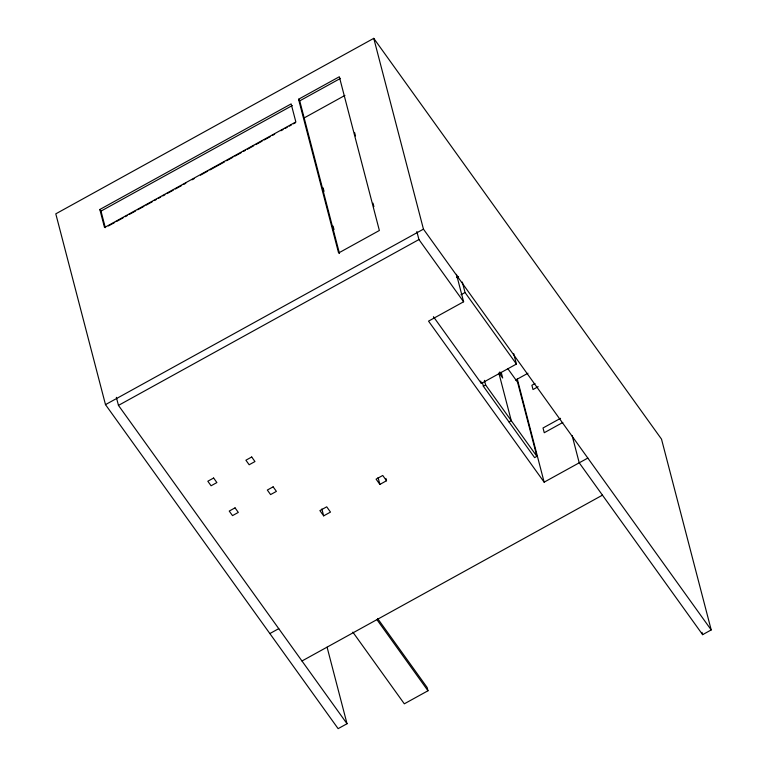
<?xml version="1.0" encoding="UTF-8"?>
<svg xmlns="http://www.w3.org/2000/svg" width="767" height="767" viewBox="0 0 767 767"><rect width="100%" height="100%" fill="white"/><g stroke="black" fill="none" stroke-linecap="round" stroke-linejoin="round"><path stroke-width="1.15" d="M572.124 435.531L579.229 462.808L702.62 634.664L711.21 629.928L661.509 439.136L373.759 38.35L55.79 213.84L105.491 404.631L338.122 728.65L347.029 723.741L327.097 647.223M298.555 99.25L339.321 76.748L379.368 230.493L338.602 252.995L298.555 99.25L299.724 100.87L339.465 253.455M99.835 209.487L291.144 103.9L295.851 121.943L104.533 227.54L99.835 209.487L100.995 211.107L105.309 227.674M299.724 100.87L340.49 78.378M100.995 211.107L292.313 105.52M108.444 225.939L114.714 222.478M116.805 221.327L123.084 217.866M125.174 216.706L127.264 215.556M129.355 214.405L135.625 210.944M137.715 209.784L143.985 206.323M146.085 205.172L152.355 201.711M154.445 200.551L156.535 199.401M158.625 198.25L160.715 197.09M162.805 195.94L164.895 194.78M166.985 193.629L173.265 190.168M175.355 189.018L181.626 185.556M183.716 184.396L185.806 183.246M192.076 179.785L194.176 178.625M200.446 175.164L207.761 171.127M209.851 169.977L224.491 161.895M226.581 160.744L232.852 157.283M234.942 156.123L241.212 152.662M243.302 151.511L245.402 150.351M247.492 149.201L253.762 145.74M255.852 144.589L262.122 141.118M264.212 139.968L270.492 136.507M272.582 135.356L274.672 134.196M280.943 130.735L283.033 129.585M285.123 128.425L287.213 127.274M289.303 126.124L291.393 124.963M293.483 123.813L295.583 122.662M304.163 117.926L344.929 95.424M105.491 404.631L423.451 229.141L373.759 38.35M347.029 723.741L118.463 405.398L418.935 239.553L416.855 231.548M456.518 277.616L458.58 276.475M460.919 294.787L465.042 292.505L462.328 282.074M456.461 274.327L463.613 301.776L428.532 321.133L544.148 482.165L587.819 458.072M433.441 316.704L481.34 383.414L516.412 364.057L513.708 353.654M507.898 368.764L517.591 382.273L536.89 456.365L534.618 457.621L483.363 386.232L485.636 384.976L484.428 380.346M515.597 380.058L527.974 373.232M534.992 383.567L531.895 385.274L533.007 389.531L538.166 386.693M386.52 480.746L382.743 475.473L376.089 479.145L379.876 484.418L386.52 480.746L385.926 478.445M323.664 515.855L330.491 512.088L326.713 506.824L319.887 510.592L323.664 515.855L321.872 508.952M508.991 421.927L511.263 420.671L498.847 373.011M560.562 418.312L543.017 427.986L544.254 432.722L562.825 422.473M269.859 633.561L278.757 628.652M301.977 660.991L602.45 495.156M377.585 618.47L427.142 687.491L427.986 690.76L404.324 703.818L352.858 632.133M423.451 229.141L711.21 629.928M465.042 292.505L516.412 364.057M418.935 239.553L463.613 301.776M485.636 384.976L536.89 456.365M377.038 619.794L427.986 690.76M702.016 632.353L702.62 634.664M517.274 378.994L544.148 482.165M501.234 372.426L502.692 378.016L500.717 375.264L499.835 371.909M482.453 382.752L483.363 386.232M480.736 381.103L481.34 383.414M354.584 132.49L355.485 135.97M372.992 203.15L373.893 206.63M323.128 187.886L324.029 191.367M333.089 226.121L333.99 229.592M378.073 477.515L379.876 484.418M116.363 397.335L118.463 405.398M213.619 478.023L207.819 481.225L211.078 485.77L216.888 482.568L213.619 478.023M251.71 456.998L245.9 460.21L249.17 464.754L254.97 461.552L251.71 456.998M235.047 507.859L229.237 511.071L232.506 515.616L238.307 512.414L235.047 507.859M273.129 486.844L267.328 490.046L270.588 494.59L276.398 491.388L273.129 486.844"/></g></svg>
